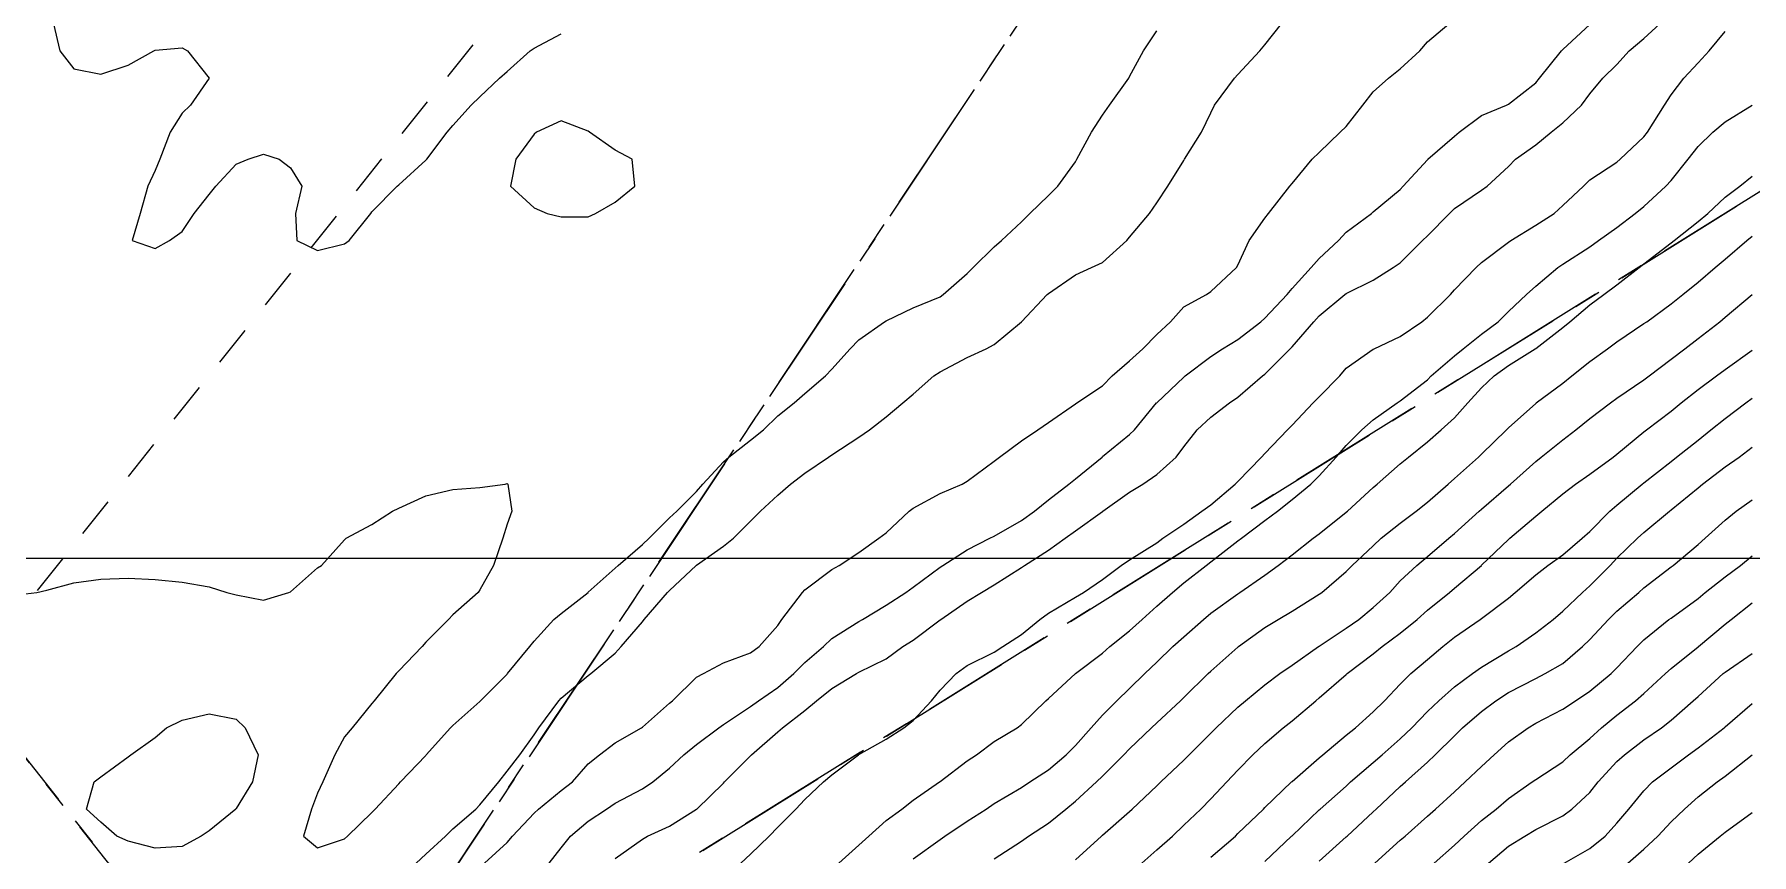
# Model space of a CAD drawing. Header units: centimetres. Extents: x 0 to 642158, y -847 to 649707.
# Drawn here: x 617006.02 to 617037.74, y 620381.91 to 620397.06 of the extents above; entities that cross this region are included whole.
import ezdxf

# ---------------------------------------------------------------- set-up
doc = ezdxf.new("R2010")
doc.units = ezdxf.units.CM
doc.header["$MEASUREMENT"] = 0
doc.linetypes.add('CENTERX2', pattern=[4, 2.5, -0.5, 0.5, -0.5])
doc.linetypes.add('JIS_02_0.7', pattern=[1.35, 0.75, -0.6])
for name, color, linetype, lineweight in [('MEV_grille', 254, 'Continuous', 9), ('WAL_parcellaire agricole', 7, 'JIS_02_0.7', 25), ('WAL_topographie 0.5', 253, 'Continuous', 20)]:
    doc.layers.add(name, color=color, linetype=linetype, lineweight=lineweight)
doc.layers.add('SPW_parcellaire cadastral', color=7, linetype='CENTERX2', lineweight=25, true_color=0xff0542)

# ---------------------------------------------------------------- blocks, each defined once
blk = doc.blocks.new('*U114')
at = {"layer": 'MEV_grille', "transparency": 33554687}
blk.add_lwpolyline([(-1338.461, 0), (1338.461, 0)], dxfattribs=at)
blk = doc.blocks.new('*U115')
at = {"layer": 'MEV_grille', "color": 0, "linetype": 'ByBlock', "lineweight": -2, "transparency": 16777216}
blk.add_blockref('*U114', (0, -2000), dxfattribs=at)

msp = doc.modelspace()

# ---------------------------------------------------------------- linework, layer by layer
at = {"layer": 'SPW_parcellaire cadastral'}
for points in [[(617010.893, 620377.325), (616972.658, 620425.672), (616930.967, 620476.617), (616959.467, 620495.541), (616988.046, 620517.478), (617054.294, 620442.356), (617010.893, 620377.325)], [(617014.972, 620379.867), (617010.893, 620377.325), (617054.294, 620442.356), (617058.919, 620449.277), (617077.211, 620463.523), (617089.979, 620446.981), (617090.922, 620445.759), (617094.809, 620440.723), (617062.014, 620409.186), (617014.972, 620379.867)], [(616972.658, 620425.672), (617010.893, 620377.325), (616997.565, 620366.866), (616981.735, 620354.446), (616964.517, 620340.941), (616934.252, 620317.224), (616928.003, 620312.33), (616882.528, 620374.041), (616972.658, 620425.672)], [(617062.014, 620409.186), (617111.129, 620347.351), (617070.714, 620314.879), (617014.972, 620379.867), (617062.014, 620409.186)]]:
    msp.add_lwpolyline(points, dxfattribs=at)
at = {"layer": 'WAL_parcellaire agricole'}
msp.add_lwpolyline([(617087.586, 620473.072), (617062.422, 620453.403), (617036.863, 620425.348), (617003.098, 620383.063), (616981.101, 620359.561), (616961.603, 620341.392), (616928.44, 620312.222), (616917.191, 620305.471)], dxfattribs=at)
at = {"layer": 'WAL_topographie 0.5'}
for points in [[(617006.375, 620397.25), (617006.49, 620396.75), (617006.75, 620396.421), (617007.25, 620396.32), (617007.75, 620396.487), (617008.227, 620396.75), (617008.25, 620396.766), (617008.75, 620396.806), (617008.85, 620396.75), (617009.25, 620396.25), (617009.25, 620396.25), (617009.25, 620396.25), (617008.902, 620395.75), (617008.75, 620395.602), (617008.526, 620395.25), (617008.338, 620394.75), (617008.25, 620394.545), (617008.116, 620394.25), (617007.972, 620393.75), (617007.824, 620393.25), (617008.25, 620393.101), (617008.518, 620393.25), (617008.75, 620393.414), (617008.973, 620393.75), (617009.25, 620394.1), (617009.37, 620394.25), (617009.75, 620394.66), (617009.968, 620394.75), (617010.25, 620394.846), (617010.543, 620394.75), (617010.75, 620394.59), (617010.963, 620394.25), (617010.843, 620393.75), (617010.87, 620393.25), (617011.25, 620393.065), (617011.75, 620393.186)], [(617013.074, 620381.75), (617013.25, 620381.919), (617013.613, 620382.25), (617013.75, 620382.382), (617014.177, 620382.75), (617014.25, 620382.826), (617014.6, 620383.25), (617014.75, 620383.45), (617014.984, 620383.75), (617015.25, 620384.12), (617015.336, 620384.25), (617015.707, 620384.75), (617015.75, 620384.8), (617016.25, 620385.217), (617016.301, 620385.25), (617016.75, 620385.626), (617016.86, 620385.75), (617017.25, 620386.208), (617017.281, 620386.25), (617017.713, 620386.75), (617017.75, 620386.787), (617018.245, 620387.25), (617018.25, 620387.255), (617018.75, 620387.605), (617018.936, 620387.75), (617019.25, 620388.066), (617019.43, 620388.25), (617019.75, 620388.544), (617019.987, 620388.75), (617020.25, 620388.953), (617020.689, 620389.25), (617020.75, 620389.291), (617021.25, 620389.616), (617021.445, 620389.75), (617021.75, 620389.99), (617022.059, 620390.25), (617022.25, 620390.411), (617022.632, 620390.75), (617022.75, 620390.822), (617023.25, 620391.087), (617023.6, 620391.25), (617023.75, 620391.331), (617024.25, 620391.747), (617024.253, 620391.75), (617024.725, 620392.25), (617024.75, 620392.273), (617025.25, 620392.614), (617025.544, 620392.75), (617025.75, 620392.846), (617026.196, 620393.25), (617026.25, 620393.309), (617026.619, 620393.75), (617026.75, 620393.947), (617026.953, 620394.25), (617027.25, 620394.726), (617027.265, 620394.75), (617027.576, 620395.25), (617027.75, 620395.605), (617027.815, 620395.75), (617028.184, 620396.25), (617028.25, 620396.316), (617028.656, 620396.75), (617028.75, 620396.861), (617029.054, 620397.25)], [(617014.334, 620381.75), (617014.75, 620382.129), (617014.852, 620382.25), (617015.25, 620382.676), (617015.331, 620382.75), (617015.75, 620383.093), (617015.957, 620383.25), (617016.25, 620383.585), (617016.461, 620383.75), (617016.75, 620383.973), (617017.234, 620384.25), (617017.25, 620384.26), (617017.75, 620384.706), (617017.806, 620384.75), (617018.25, 620385.188), (617018.377, 620385.25), (617018.75, 620385.45), (617019.25, 620385.635), (617019.41, 620385.75), (617019.75, 620386.138), (617019.828, 620386.25), (617020.206, 620386.75), (617020.25, 620386.797), (617020.75, 620387.176), (617020.887, 620387.25), (617021.25, 620387.49), (617021.616, 620387.75), (617021.75, 620387.849), (617022.178, 620388.25), (617022.25, 620388.304), (617022.75, 620388.579), (617023.158, 620388.75), (617023.25, 620388.803), (617023.75, 620389.177), (617023.845, 620389.25), (617024.25, 620389.549), (617024.553, 620389.75), (617024.75, 620389.887), (617025.25, 620390.231), (617025.276, 620390.25), (617025.75, 620390.564), (617025.926, 620390.75), (617026.25, 620391.027), (617026.493, 620391.25), (617026.75, 620391.515), (617027.006, 620391.75), (617027.25, 620392.022), (617027.672, 620392.25), (617027.75, 620392.308), (617028.226, 620392.75), (617028.25, 620392.792), (617028.458, 620393.25), (617028.75, 620393.659), (617028.815, 620393.75), (617029.21, 620394.25), (617029.25, 620394.303), (617029.619, 620394.75), (617029.75, 620394.876), (617030.137, 620395.25), (617030.25, 620395.358), (617030.555, 620395.75), (617030.75, 620395.994), (617031.034, 620396.25), (617031.25, 620396.421), (617031.608, 620396.75), (617031.75, 620396.916), (617032.148, 620397.25)], [(617015.527, 620381.75), (617015.75, 620382.036), (617015.924, 620382.25), (617016.25, 620382.523), (617016.587, 620382.75), (617016.75, 620382.857), (617017.25, 620383.123), (617017.445, 620383.25), (617017.75, 620383.503), (617018.013, 620383.75), (617018.25, 620383.941), (617018.662, 620384.25), (617018.75, 620384.31), (617019.25, 620384.646), (617019.392, 620384.75), (617019.75, 620384.996), (617020.047, 620385.25), (617020.25, 620385.453), (617020.593, 620385.75), (617020.75, 620385.902), (617021.25, 620386.214), (617021.314, 620386.25), (617021.75, 620386.512), (617022.118, 620386.75), (617022.25, 620386.848), (617022.75, 620387.218), (617022.799, 620387.25), (617023.25, 620387.539), (617023.665, 620387.75), (617023.75, 620387.791), (617024.25, 620388.076), (617024.494, 620388.25), (617024.75, 620388.459), (617025.127, 620388.75), (617025.25, 620388.848), (617025.74, 620389.25), (617025.75, 620389.258), (617026.25, 620389.664), (617026.338, 620389.75), (617026.749, 620390.25), (617026.75, 620390.251), (617027.25, 620390.728), (617027.277, 620390.75), (617027.75, 620391.11), (617027.967, 620391.25), (617028.25, 620391.422), (617028.674, 620391.75), (617028.75, 620391.818), (617029.157, 620392.25), (617029.25, 620392.365), (617029.605, 620392.75), (617029.75, 620392.917), (617030.107, 620393.25), (617030.25, 620393.403), (617030.715, 620393.75), (617030.75, 620393.779), (617031.25, 620394.192), (617031.302, 620394.25), (617031.75, 620394.741), (617031.761, 620394.75), (617032.25, 620395.175), (617032.338, 620395.25), (617032.75, 620395.556), (617033.21, 620395.75), (617033.25, 620395.768), (617033.75, 620396.162), (617033.822, 620396.25), (617034.225, 620396.75), (617034.25, 620396.775), (617034.75, 620397.239)], [(617016.75, 620381.838), (617017.25, 620382.193), (617017.343, 620382.25), (617017.75, 620382.435), (617018.25, 620382.745), (617018.256, 620382.75), (617018.75, 620383.228), (617018.77, 620383.25), (617019.25, 620383.733), (617019.266, 620383.75), (617019.75, 620384.174), (617019.836, 620384.25), (617020.25, 620384.571), (617020.466, 620384.75), (617020.75, 620384.977), (617021.204, 620385.25), (617021.25, 620385.275), (617021.75, 620385.521), (617022.06, 620385.75), (617022.25, 620385.871), (617022.75, 620386.242), (617022.761, 620386.25), (617023.25, 620386.587), (617023.513, 620386.75), (617023.75, 620386.892), (617024.25, 620387.21), (617024.308, 620387.25), (617024.75, 620387.53), (617025.058, 620387.75), (617025.25, 620387.889), (617025.75, 620388.246), (617025.756, 620388.25), (617026.25, 620388.602), (617026.491, 620388.75), (617026.75, 620388.925), (617027.112, 620389.25), (617027.25, 620389.441), (617027.495, 620389.75), (617027.75, 620389.986), (617028.094, 620390.25), (617028.25, 620390.357), (617028.706, 620390.75), (617028.75, 620390.783), (617029.217, 620391.25), (617029.25, 620391.283), (617029.65, 620391.75), (617029.75, 620391.858), (617030.227, 620392.25), (617030.25, 620392.269), (617030.75, 620392.52), (617031.116, 620392.75), (617031.25, 620392.838), (617031.661, 620393.25), (617031.75, 620393.336), (617032.156, 620393.75), (617032.25, 620393.841), (617032.75, 620394.18), (617032.855, 620394.25), (617033.25, 620394.614), (617033.377, 620394.75), (617033.75, 620395.015), (617034.036, 620395.25), (617034.25, 620395.425), (617034.597, 620395.75), (617034.75, 620395.958), (617034.992, 620396.25), (617035.25, 620396.501), (617035.479, 620396.75), (617035.75, 620396.979), (617036.046, 620397.25)], [(617005.75, 620386.711), (617006.066, 620386.75), (617006.25, 620386.794), (617006.75, 620386.93), (617007.25, 620386.996), (617007.75, 620387.014), (617008.25, 620386.988), (617008.75, 620386.937), (617009.25, 620386.853), (617009.573, 620386.75), (617009.75, 620386.706), (617010.25, 620386.606), (617010.719, 620386.75), (617010.75, 620386.764), (617011.25, 620387.202), (617011.326, 620387.25), (617011.75, 620387.719), (617011.78, 620387.75), (617012.25, 620388.006), (617012.633, 620388.25), (617012.75, 620388.308), (617013.25, 620388.536), (617013.75, 620388.651), (617014.25, 620388.685), (617014.714, 620388.75), (617014.75, 620388.763), (617014.764, 620388.75), (617014.839, 620388.25), (617014.75, 620388.013), (617014.672, 620387.75), (617014.498, 620387.25), (617014.25, 620386.801), (617014.216, 620386.75), (617013.75, 620386.334), (617013.667, 620386.25), (617013.25, 620385.83), (617013.181, 620385.75), (617012.75, 620385.304), (617012.703, 620385.25), (617012.294, 620384.75), (617012.25, 620384.699), (617011.887, 620384.25), (617011.75, 620384.086), (617011.571, 620383.75), (617011.347, 620383.25), (617011.25, 620383.045), (617011.139, 620382.75), (617010.99, 620382.25), (617011.25, 620382.035), (617011.75, 620382.198), (617011.804, 620382.25), (617012.25, 620382.684), (617012.312, 620382.75), (617012.75, 620383.217), (617012.78, 620383.25), (617013.25, 620383.741), (617013.258, 620383.75), (617013.708, 620384.25), (617013.75, 620384.29), (617014.25, 620384.737), (617014.262, 620384.75), (617014.75, 620385.243), (617014.756, 620385.25), (617015.17, 620385.75), (617015.25, 620385.85), (617015.614, 620386.25), (617015.75, 620386.362), (617016.247, 620386.75), (617016.25, 620386.753), (617016.75, 620387.199), (617016.806, 620387.25), (617017.25, 620387.636), (617017.373, 620387.75), (617017.75, 620388.125), (617017.889, 620388.25), (617018.25, 620388.614), (617018.367, 620388.75), (617018.75, 620389.162), (617018.849, 620389.25), (617019.25, 620389.56), (617019.488, 620389.75), (617019.75, 620390.012), (617020.051, 620390.25), (617020.25, 620390.422), (617020.635, 620390.75), (617020.75, 620390.872), (617021.091, 620391.25), (617021.25, 620391.413), (617021.723, 620391.75), (617021.75, 620391.768), (617022.25, 620392.003), (617022.75, 620392.212), (617022.803, 620392.25), (617023.25, 620392.638), (617023.363, 620392.75), (617023.75, 620393.132), (617023.882, 620393.25), (617024.25, 620393.593), (617024.409, 620393.75), (617024.75, 620394.079), (617024.922, 620394.25), (617025.25, 620394.702), (617025.277, 620394.75), (617025.548, 620395.25), (617025.75, 620395.565), (617025.88, 620395.75), (617026.234, 620396.25), (617026.25, 620396.277), (617026.506, 620396.75), (617026.75, 620397.122)], [(617011.75, 620393.186), (617011.835, 620393.25), (617012.232, 620393.75), (617012.25, 620393.776), (617012.719, 620394.25), (617012.75, 620394.275), (617013.25, 620394.736), (617013.267, 620394.75), (617013.642, 620395.25), (617013.75, 620395.374), (617014.088, 620395.75), (617014.25, 620395.901), (617014.614, 620396.25), (617014.75, 620396.372), (617015.175, 620396.75), (617015.25, 620396.804), (617015.75, 620397.068)], [(617019.067, 620381.75), (617019.25, 620381.914), (617019.594, 620382.25), (617019.75, 620382.416), (617020.082, 620382.75), (617020.25, 620382.923), (617020.598, 620383.25), (617020.75, 620383.383), (617021.243, 620383.75), (617021.25, 620383.754), (617021.75, 620384.038), (617022.079, 620384.25), (617022.25, 620384.382), (617022.588, 620384.75), (617022.75, 620384.944), (617023.045, 620385.25), (617023.25, 620385.399), (617023.75, 620385.649), (617023.908, 620385.75), (617024.25, 620385.973), (617024.59, 620386.25), (617024.75, 620386.367), (617025.25, 620386.662), (617025.397, 620386.75), (617025.75, 620386.99), (617026.093, 620387.25), (617026.25, 620387.349), (617026.75, 620387.668), (617026.864, 620387.75), (617027.25, 620388.008), (617027.586, 620388.25), (617027.75, 620388.37), (617028.202, 620388.75), (617028.25, 620388.8), (617028.683, 620389.25), (617028.75, 620389.318), (617029.165, 620389.75), (617029.25, 620389.837), (617029.643, 620390.25), (617029.75, 620390.36), (617030.13, 620390.75), (617030.25, 620390.889), (617030.75, 620391.242), (617030.765, 620391.25), (617031.25, 620391.474), (617031.645, 620391.75), (617031.75, 620391.836), (617032.175, 620392.25), (617032.25, 620392.337), (617032.648, 620392.75), (617032.75, 620392.841), (617033.25, 620393.22), (617033.291, 620393.25), (617033.75, 620393.534), (617034.093, 620393.75), (617034.25, 620393.894), (617034.635, 620394.25), (617034.75, 620394.372), (617035.25, 620394.698), (617035.313, 620394.75), (617035.75, 620395.162), (617035.814, 620395.25), (617036.132, 620395.75), (617036.25, 620395.94), (617036.484, 620396.25), (617036.75, 620396.531), (617036.957, 620396.75), (617037.25, 620397.108)], [(617020.878, 620381.75), (617021.25, 620382.085), (617021.43, 620382.25), (617021.75, 620382.537), (617022.04, 620382.75), (617022.25, 620382.915), (617022.738, 620383.25), (617022.75, 620383.258), (617023.25, 620383.637), (617023.419, 620383.75), (617023.75, 620383.997), (617024.173, 620384.25), (617024.25, 620384.309), (617024.705, 620384.75), (617024.75, 620384.792), (617025.25, 620385.25), (617025.25, 620385.25), (617025.75, 620385.631), (617025.886, 620385.75), (617026.25, 620386.04), (617026.48, 620386.25), (617026.75, 620386.494), (617027.039, 620386.75), (617027.25, 620386.925), (617027.666, 620387.25), (617027.75, 620387.317), (617028.25, 620387.701), (617028.316, 620387.75), (617028.75, 620388.081), (617028.981, 620388.25), (617029.25, 620388.464), (617029.599, 620388.75), (617029.75, 620388.902), (617030.062, 620389.25), (617030.25, 620389.466), (617030.54, 620389.75), (617030.75, 620389.937), (617031.193, 620390.25), (617031.25, 620390.289), (617031.75, 620390.678), (617031.821, 620390.75), (617032.25, 620391.12), (617032.41, 620391.25), (617032.75, 620391.518), (617033.058, 620391.75), (617033.25, 620391.938), (617033.582, 620392.25), (617033.75, 620392.405), (617034.162, 620392.75), (617034.25, 620392.81), (617034.75, 620393.132), (617034.913, 620393.25), (617035.25, 620393.492), (617035.589, 620393.75), (617035.75, 620393.875), (617036.156, 620394.25), (617036.25, 620394.36), (617036.567, 620394.75), (617036.75, 620394.988), (617037.022, 620395.25), (617037.25, 620395.444), (617037.75, 620395.749)], [(617016.25, 620393.687), (617016.382, 620393.75), (617016.75, 620393.957), (617017.112, 620394.25), (617017.059, 620394.75), (617016.75, 620394.919), (617016.273, 620395.25), (617016.25, 620395.268), (617015.75, 620395.461), (617015.294, 620395.25), (617015.25, 620395.211), (617014.914, 620394.75), (617014.812, 620394.25), (617015.25, 620393.855), (617015.491, 620393.75), (617015.75, 620393.689), (617016.25, 620393.687)], [(617022.25, 620381.832), (617022.75, 620382.189), (617022.838, 620382.25), (617023.25, 620382.526), (617023.598, 620382.75), (617023.75, 620382.852), (617024.25, 620383.148), (617024.407, 620383.25), (617024.75, 620383.473), (617025.079, 620383.75), (617025.25, 620383.924), (617025.539, 620384.25), (617025.75, 620384.481), (617026.016, 620384.75), (617026.25, 620384.976), (617026.529, 620385.25), (617026.75, 620385.463), (617027.051, 620385.75), (617027.25, 620385.932), (617027.612, 620386.25), (617027.75, 620386.364), (617028.25, 620386.727), (617028.283, 620386.75), (617028.75, 620387.069), (617028.994, 620387.25), (617029.25, 620387.443), (617029.639, 620387.75), (617029.75, 620387.835), (617030.25, 620388.231), (617030.273, 620388.25), (617030.75, 620388.69), (617030.823, 620388.75), (617031.25, 620389.123), (617031.398, 620389.25), (617031.75, 620389.532), (617032.005, 620389.75), (617032.25, 620389.976), (617032.496, 620390.25), (617032.75, 620390.531), (617032.985, 620390.75), (617033.25, 620390.938), (617033.741, 620391.25), (617033.75, 620391.256), (617034.25, 620391.642), (617034.383, 620391.75), (617034.75, 620392.06), (617035.008, 620392.25), (617035.25, 620392.429), (617035.663, 620392.75), (617035.75, 620392.819), (617036.25, 620393.206), (617036.307, 620393.25), (617036.75, 620393.601), (617036.929, 620393.75), (617037.25, 620394.048), (617037.521, 620394.25), (617037.75, 620394.439)], [(617023.75, 620381.833), (617024.25, 620382.159), (617024.385, 620382.25), (617024.75, 620382.489), (617025.072, 620382.75), (617025.25, 620382.892), (617025.64, 620383.25), (617025.75, 620383.358), (617026.143, 620383.75), (617026.25, 620383.862), (617026.655, 620384.25), (617026.75, 620384.34), (617027.187, 620384.75), (617027.25, 620384.811), (617027.702, 620385.25), (617027.75, 620385.294), (617028.25, 620385.742), (617028.26, 620385.75), (617028.75, 620386.105), (617028.995, 620386.25), (617029.25, 620386.406), (617029.75, 620386.715), (617029.8, 620386.75), (617030.25, 620387.137), (617030.358, 620387.25), (617030.75, 620387.61), (617030.899, 620387.75), (617031.25, 620388.031), (617031.541, 620388.25), (617031.75, 620388.419), (617032.133, 620388.75), (617032.25, 620388.854), (617032.693, 620389.25), (617032.75, 620389.304), (617033.214, 620389.75), (617033.25, 620389.789), (617033.75, 620390.241), (617033.761, 620390.25), (617034.25, 620390.616), (617034.417, 620390.75), (617034.75, 620391.012), (617035.077, 620391.25), (617035.25, 620391.376), (617035.75, 620391.714), (617035.8, 620391.75), (617036.25, 620392.078), (617036.465, 620392.25), (617036.75, 620392.483), (617037.066, 620392.75), (617037.25, 620392.904), (617037.651, 620393.25), (617037.75, 620393.328)], [(617025.25, 620381.809), (617025.733, 620382.25), (617025.75, 620382.265), (617026.25, 620382.707), (617026.297, 620382.75), (617026.75, 620383.177), (617026.826, 620383.25), (617027.25, 620383.65), (617027.349, 620383.75), (617027.75, 620384.148), (617027.851, 620384.25), (617028.25, 620384.632), (617028.392, 620384.75), (617028.75, 620385.042), (617029.025, 620385.25), (617029.25, 620385.407), (617029.737, 620385.75), (617029.75, 620385.758), (617030.25, 620386.087), (617030.483, 620386.25), (617030.75, 620386.474), (617031.053, 620386.75), (617031.25, 620386.966), (617031.552, 620387.25), (617031.75, 620387.414), (617032.146, 620387.75), (617032.25, 620387.837), (617032.708, 620388.25), (617032.75, 620388.286), (617033.25, 620388.719), (617033.284, 620388.75), (617033.75, 620389.171), (617033.85, 620389.25), (617034.25, 620389.569), (617034.49, 620389.75), (617034.75, 620389.961), (617035.132, 620390.25), (617035.25, 620390.337), (617035.75, 620390.677), (617035.846, 620390.75), (617036.25, 620391.056), (617036.503, 620391.25), (617036.75, 620391.441), (617037.149, 620391.75), (617037.25, 620391.833), (617037.747, 620392.25)], [(617026.478, 620381.75), (617026.75, 620381.998), (617027.039, 620382.25), (617027.25, 620382.453), (617027.563, 620382.75), (617027.75, 620382.937), (617028.046, 620383.25), (617028.25, 620383.469), (617028.525, 620383.75), (617028.75, 620383.958), (617029.088, 620384.25), (617029.25, 620384.378), (617029.687, 620384.75), (617029.75, 620384.803), (617030.25, 620385.232), (617030.27, 620385.25), (617030.75, 620385.614), (617030.917, 620385.75), (617031.25, 620385.998), (617031.559, 620386.25), (617031.75, 620386.421), (617032.159, 620386.75), (617032.25, 620386.827), (617032.747, 620387.25), (617032.75, 620387.253), (617033.25, 620387.73), (617033.274, 620387.75), (617033.75, 620388.158), (617033.866, 620388.25), (617034.25, 620388.568), (617034.483, 620388.75), (617034.75, 620388.934), (617035.179, 620389.25), (617035.25, 620389.305), (617035.75, 620389.714), (617035.796, 620389.75), (617036.25, 620390.1), (617036.44, 620390.25), (617036.75, 620390.495), (617037.087, 620390.75), (617037.25, 620390.87), (617037.75, 620391.222)], [(617027.75, 620381.86), (617028.204, 620382.25), (617028.25, 620382.295), (617028.722, 620382.75), (617028.75, 620382.778), (617029.241, 620383.25), (617029.25, 620383.258), (617029.75, 620383.693), (617029.82, 620383.75), (617030.25, 620384.111), (617030.421, 620384.25), (617030.75, 620384.542), (617030.957, 620384.75), (617031.25, 620385.055), (617031.444, 620385.25), (617031.75, 620385.513), (617032.032, 620385.75), (617032.25, 620385.922), (617032.727, 620386.25), (617032.75, 620386.267), (617033.25, 620386.646), (617033.373, 620386.75), (617033.75, 620387.078), (617033.977, 620387.25), (617034.25, 620387.446), (617034.611, 620387.75), (617034.75, 620387.874), (617035.118, 620388.25), (617035.25, 620388.363), (617035.719, 620388.75), (617035.75, 620388.775), (617036.25, 620389.17), (617036.353, 620389.25), (617036.75, 620389.562), (617036.985, 620389.75), (617037.25, 620389.965), (617037.63, 620390.25), (617037.75, 620390.337)], [(617028.75, 620381.781), (617029.242, 620382.25), (617029.25, 620382.257), (617029.75, 620382.733), (617029.768, 620382.75), (617030.25, 620383.175), (617030.332, 620383.25), (617030.75, 620383.607), (617030.914, 620383.75), (617031.25, 620384.047), (617031.46, 620384.25), (617031.75, 620384.548), (617031.963, 620384.75), (617032.25, 620385.006), (617032.583, 620385.25), (617032.75, 620385.369), (617033.25, 620385.671), (617033.391, 620385.75), (617033.75, 620386.001), (617034.073, 620386.25), (617034.25, 620386.403), (617034.612, 620386.75), (617034.75, 620386.871), (617035.124, 620387.25), (617035.25, 620387.38), (617035.632, 620387.75), (617035.75, 620387.858), (617036.22, 620388.25), (617036.25, 620388.274), (617036.75, 620388.684), (617036.831, 620388.75), (617037.25, 620389.07), (617037.506, 620389.25), (617037.75, 620389.43)], [(617029.75, 620381.785), (617030.25, 620382.234), (617030.267, 620382.25), (617030.75, 620382.701), (617030.802, 620382.75), (617031.25, 620383.166), (617031.344, 620383.25), (617031.75, 620383.614), (617031.895, 620383.75), (617032.25, 620384.103), (617032.401, 620384.25), (617032.75, 620384.549), (617033.012, 620384.75), (617033.25, 620384.903), (617033.75, 620385.163), (617033.923, 620385.25), (617034.25, 620385.438), (617034.615, 620385.75), (617034.75, 620385.881), (617035.098, 620386.25), (617035.25, 620386.401), (617035.656, 620386.75), (617035.75, 620386.837), (617036.25, 620387.221), (617036.29, 620387.25), (617036.75, 620387.638), (617036.881, 620387.75), (617037.25, 620388.082), (617037.456, 620388.25), (617037.75, 620388.461)], [(617030.78, 620381.75), (617031.25, 620382.174), (617031.337, 620382.25), (617031.75, 620382.615), (617031.901, 620382.75), (617032.25, 620383.068), (617032.447, 620383.25), (617032.75, 620383.537), (617032.986, 620383.75), (617033.25, 620383.991), (617033.612, 620384.25), (617033.75, 620384.333), (617034.25, 620384.591), (617034.484, 620384.75), (617034.75, 620384.926), (617035.147, 620385.25), (617035.25, 620385.356), (617035.624, 620385.75), (617035.75, 620385.873), (617036.212, 620386.25), (617036.25, 620386.277), (617036.75, 620386.64), (617036.883, 620386.75), (617037.25, 620387.04), (617037.531, 620387.25), (617037.75, 620387.425)], [(617031.876, 620381.75), (617032.25, 620382.085), (617032.43, 620382.25), (617032.75, 620382.539), (617033.018, 620382.75), (617033.25, 620382.946), (617033.687, 620383.25), (617033.75, 620383.297), (617034.25, 620383.624), (617034.387, 620383.75), (617034.75, 620384.053), (617034.964, 620384.25), (617035.25, 620384.482), (617035.593, 620384.75), (617035.75, 620384.885), (617036.15, 620385.25), (617036.25, 620385.344), (617036.75, 620385.745), (617036.757, 620385.75), (617037.25, 620386.166), (617037.36, 620386.25), (617037.75, 620386.557)], [(617032.877, 620381.75), (617033.25, 620382.061), (617033.551, 620382.25), (617033.75, 620382.372), (617034.25, 620382.625), (617034.419, 620382.75), (617034.75, 620383.054), (617034.904, 620383.25), (617035.25, 620383.625), (617035.39, 620383.75), (617035.75, 620384.026), (617036.073, 620384.25), (617036.25, 620384.39), (617036.661, 620384.75), (617036.75, 620384.83), (617037.216, 620385.25), (617037.25, 620385.277), (617037.75, 620385.623)], [(617009.098, 620382.25), (617008.75, 620382.06), (617008.25, 620382.028), (617007.75, 620382.156), (617007.544, 620382.25), (617007.25, 620382.51), (617006.984, 620382.75), (617007.124, 620383.25), (617007.25, 620383.347), (617007.75, 620383.715), (617007.803, 620383.75), (617008.25, 620384.072), (617008.462, 620384.25), (617008.75, 620384.39), (617009.25, 620384.506), (617009.75, 620384.407), (617009.914, 620384.25), (617010.153, 620383.75), (617010.047, 620383.25), (617009.75, 620382.759), (617009.74, 620382.75), (617009.25, 620382.35), (617009.098, 620382.25)], [(617034.275, 620381.75), (617034.75, 620382.02), (617035.034, 620382.25), (617035.25, 620382.487), (617035.473, 620382.75), (617035.75, 620383.088), (617035.907, 620383.25), (617036.25, 620383.511), (617036.572, 620383.75), (617036.75, 620383.879), (617037.234, 620384.25), (617037.25, 620384.265), (617037.75, 620384.7)], [(617035.455, 620381.75), (617035.75, 620382.01), (617036.008, 620382.25), (617036.25, 620382.514), (617036.499, 620382.75), (617036.75, 620382.973), (617037.103, 620383.25), (617037.25, 620383.356), (617037.746, 620383.75)], [(617036.572, 620381.75), (617036.75, 620381.915), (617037.16, 620382.25), (617037.25, 620382.322), (617037.75, 620382.686)]]:
    msp.add_lwpolyline(points, dxfattribs=at)

# ---------------------------------------------------------------- block references
at = {"layer": 'MEV_grille', "transparency": 33554687}
msp.add_blockref('*U115', (616669.481, 622387.381), dxfattribs=at)

doc.saveas('drawing.dxf')
